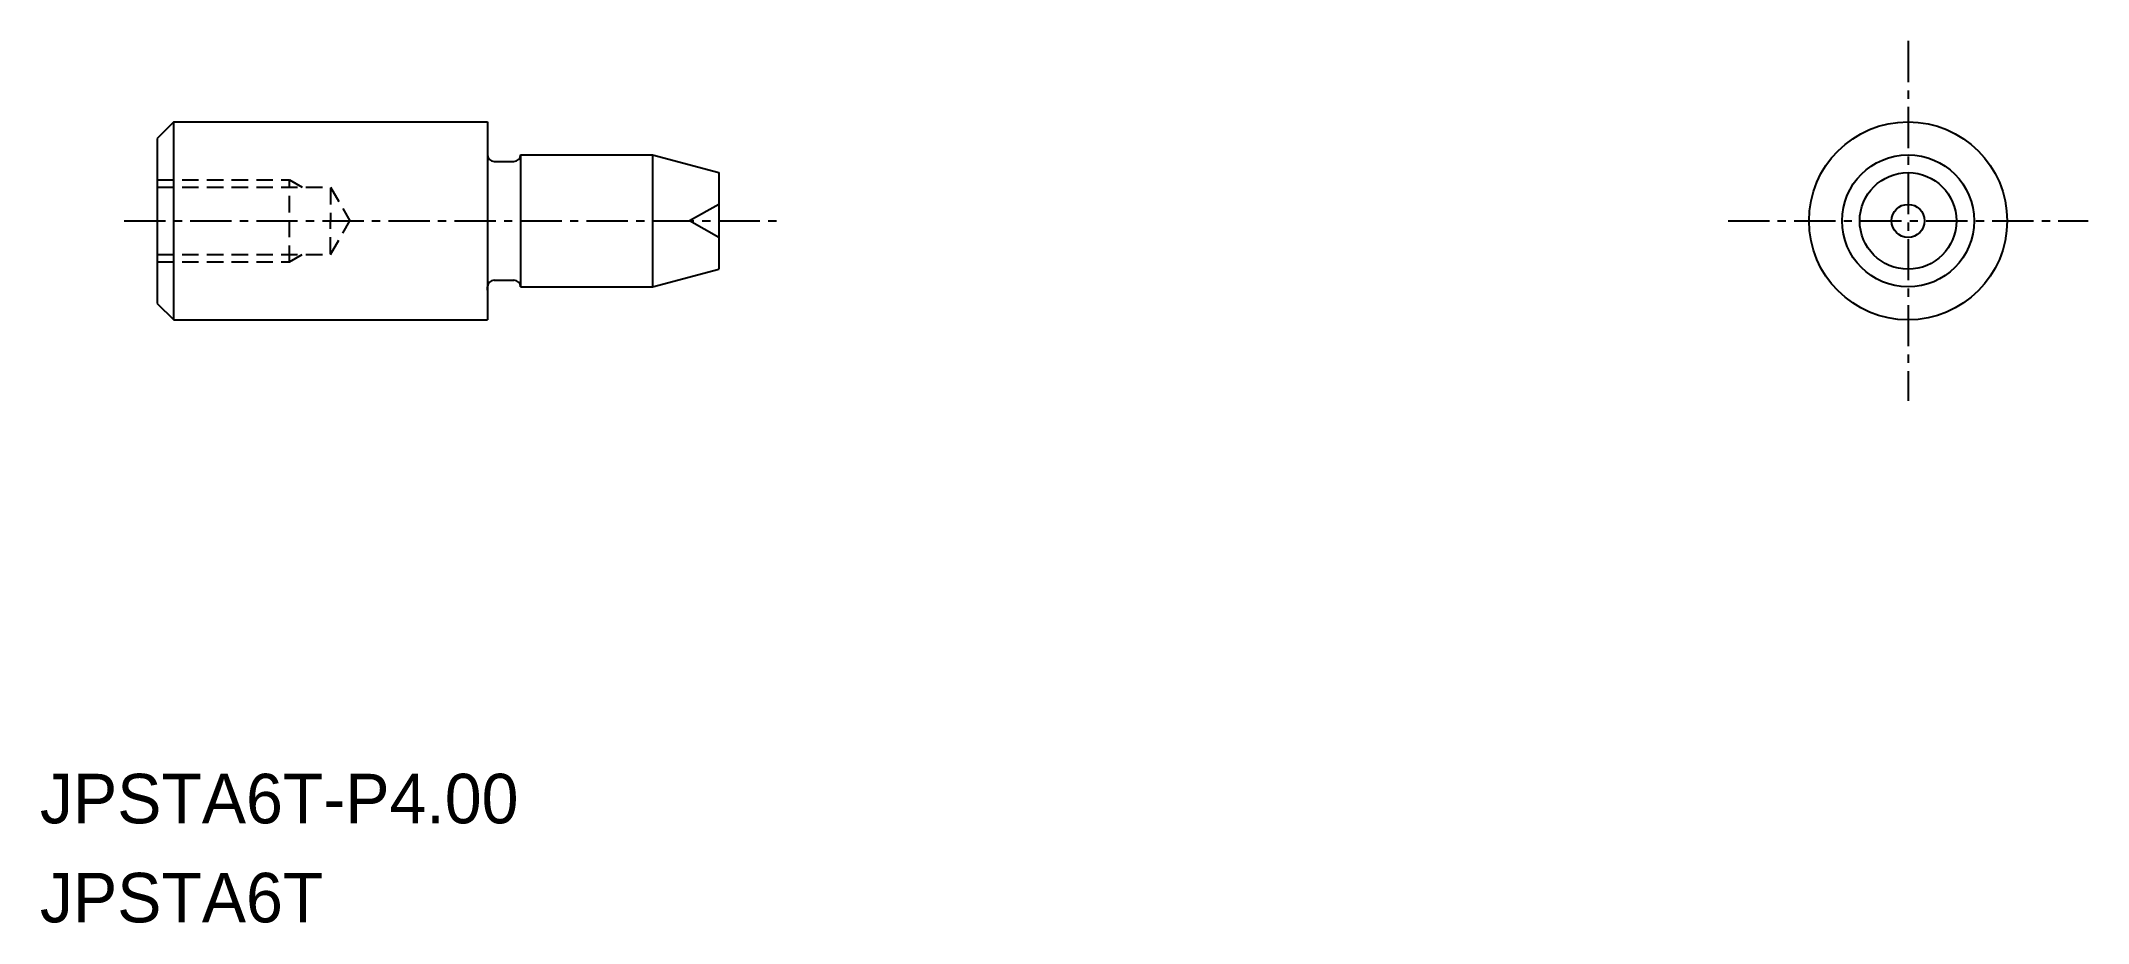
# Model space of a CAD drawing. Extents: x -1605.1 to -1543.1, y -400 to -373.2.
import ezdxf

# ---------------------------------------------------------------- set-up
doc = ezdxf.new("R2010")
doc.units = 0
doc.linetypes.add('CENTER', pattern=[2, 1.25, -0.25, 0.25, -0.25])
doc.linetypes.add('DASHED', pattern=[0.75, 0.5, -0.25])
doc.layers.get('0').update_dxf_attribs({"linetype": 'CONTINUOUS'})
doc.layers.add('CENTER', color=1, linetype='CENTER')

msp = doc.modelspace()

# ---------------------------------------------------------------- linework, layer by layer
at = {"color": 7, "linetype": 'CONTINUOUS'}
for p, q in [((-1601.097, -375.698), (-1601.597, -376.198)), ((-1601.597, -376.198), (-1601.597, -381.198)), ((-1601.097, -381.698), (-1601.097, -375.698)), ((-1601.097, -375.698), (-1591.597, -375.698)), ((-1591.597, -376.598), (-1591.597, -376.698)), ((-1591.397, -376.898), (-1590.797, -376.898)), ((-1590.597, -376.698), (-1586.597, -376.698)), ((-1590.597, -376.698), (-1590.597, -376.698)), ((-1586.597, -376.698), (-1584.597, -377.233)), ((-1584.597, -377.233), (-1584.597, -380.162)), ((-1591.397, -380.498), (-1590.797, -380.498)), ((-1586.597, -380.698), (-1584.597, -380.162)), ((-1601.597, -381.198), (-1601.097, -381.698)), ((-1591.597, -380.798), (-1591.597, -380.698)), ((-1590.597, -380.698), (-1590.597, -380.698)), ((-1590.597, -380.698), (-1586.597, -380.698)), ((-1601.097, -381.698), (-1591.597, -381.698))]:
    msp.add_line(p, q, dxfattribs=at)
for p, q in [((-1591.597, -375.698), (-1591.597, -381.698)), ((-1590.597, -376.698), (-1590.597, -380.698))]:
    msp.add_line(p, q)
at = {"linetype": 'CONTINUOUS'}
msp.add_line((-1586.597, -376.698), (-1586.597, -380.698), dxfattribs=at)
at = {"color": 3, "linetype": 'DASHED'}
for p, q in [((-1601.597, -377.453), (-1597.597, -377.453)), ((-1597.597, -379.943), (-1597.597, -377.453)), ((-1597.597, -377.453), (-1597.209, -377.677)), ((-1601.597, -377.677), (-1596.352, -377.677)), ((-1596.352, -377.677), (-1595.763, -378.698)), ((-1596.352, -377.702), (-1596.352, -378.698)), ((-1596.352, -379.694), (-1596.352, -378.698)), ((-1596.352, -379.718), (-1595.763, -378.698)), ((-1601.597, -379.718), (-1596.352, -379.718)), ((-1601.597, -379.943), (-1597.597, -379.943)), ((-1597.597, -379.943), (-1597.209, -379.718))]:
    msp.add_line(p, q, dxfattribs=at)
at = {"color": 3}
for p in [(-1584.597, -378.198), (-1584.597, -379.198)]:
    msp.add_line(p, (-1585.48, -378.698), dxfattribs=at)
at = {"linetype": 'CONTINUOUS'}
for radius in [3, 1.464]:
    msp.add_circle((-1548.578, -378.698), radius, dxfattribs=at)
for radius in [2, 0.5]:
    msp.add_circle((-1548.578, -378.698), radius)
at = {"color": 7, "linetype": 'CONTINUOUS'}
for centre, start, end in [((-1591.397, -376.698), 180, 270), ((-1590.797, -376.698), 270, 0), ((-1591.397, -380.698), 90, 180), ((-1590.797, -380.698), 0, 90)]:
    msp.add_arc(centre, 0.2, start, end, dxfattribs=at)
msp.add_point((-1601.597, -378.698), dxfattribs=at)
at = {"layer": 'CENTER', "color": 1, "linetype": 'CENTER'}
for p, q in [((-1548.578, -373.248), (-1548.578, -384.148)), ((-1602.597, -378.698), (-1582.597, -378.698)), ((-1554.028, -378.698), (-1543.128, -378.698))]:
    msp.add_line(p, q, dxfattribs=at)

# ---------------------------------------------------------------- texts
for s, p in [('JPSTA6T-P4.00 ', (-1605.152, -396.947)), ('JPSTA6T', (-1605.152, -399.947))]:
    msp.add_text(s, height=1.5).set_placement(p)

doc.saveas('drawing.dxf')
